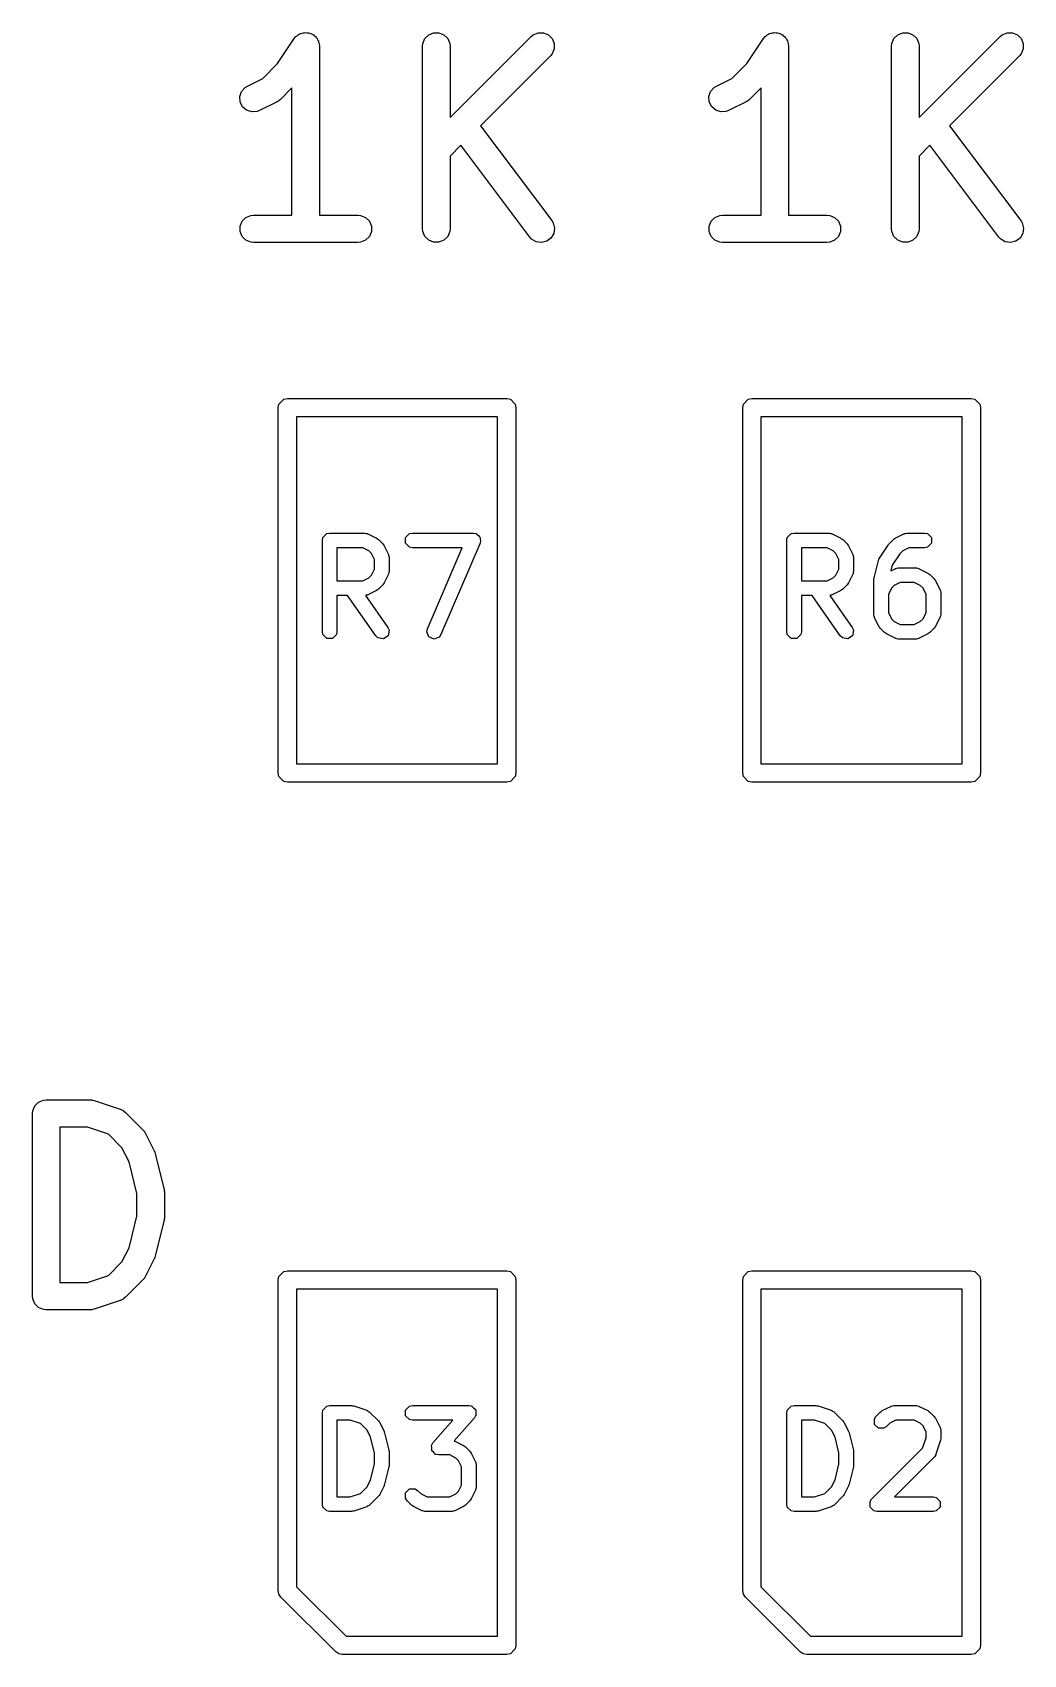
# Model space of a CAD drawing. Header units: inches. Extents: x 4.65 to 7.43, y -3.99 to -2.61.
# Drawn here: x 5.6215 to 5.8349, y -2.9921 to -2.6426 of the extents above; entities that cross this region are included whole.
import ezdxf

# ---------------------------------------------------------------- set-up
doc = ezdxf.new("R2010")
doc.units = ezdxf.units.IN
doc.header["$MEASUREMENT"] = 0
doc.layers.add('BLACK', color=250, linetype='CONTINUOUS')

msp = doc.modelspace()

# ---------------------------------------------------------------- linework, layer by layer
at = {"layer": 'BLACK', "linetype": 'CONTINUOUS'}
for p, q in [((5.67427, -2.64928), (5.67786, -2.6439)), ((5.67786, -2.64389), (5.67822, -2.64345)), ((5.67786, -2.6439), (5.67786, -2.64389)), ((5.67786, -2.6439), (5.67786, -2.6439)), ((5.67786, -2.6439), (5.67786, -2.6439)), ((5.67822, -2.64345), (5.67847, -2.64329)), ((5.67847, -2.64329), (5.67867, -2.64308)), ((5.67867, -2.64308), (5.67894, -2.64297)), ((5.67894, -2.64297), (5.67918, -2.64281)), ((5.67918, -2.64281), (5.67947, -2.64275)), ((5.67947, -2.64275), (5.67974, -2.64264)), ((5.67974, -2.64264), (5.68003, -2.64264)), ((5.68003, -2.64264), (5.68031, -2.64258)), ((5.68031, -2.64258), (5.6806, -2.64264)), ((5.6806, -2.64264), (5.68089, -2.64264)), ((5.68089, -2.64264), (5.68116, -2.64275)), ((5.68116, -2.64275), (5.68144, -2.64281)), ((5.68144, -2.64281), (5.68169, -2.64297)), ((5.68169, -2.64297), (5.68196, -2.64308)), ((5.68196, -2.64308), (5.68216, -2.64329)), ((5.68216, -2.64329), (5.6824, -2.64345)), ((5.6824, -2.64345), (5.68256, -2.64369)), ((5.68256, -2.64369), (5.68277, -2.6439)), ((5.68277, -2.6439), (5.68288, -2.64416)), ((5.68288, -2.64416), (5.68304, -2.6444)), ((5.68304, -2.6444), (5.6831, -2.64469)), ((5.6831, -2.64469), (5.68321, -2.64496)), ((5.68321, -2.64496), (5.68327, -2.64553)), ((5.68327, -2.64553), (5.68327, -2.64553)), ((5.68327, -2.64553), (5.68327, -2.64553)), ((5.68327, -2.64553), (5.68327, -2.64554)), ((5.68327, -2.64554), (5.68327, -2.68195)), ((5.70548, -2.64554), (5.70554, -2.64496)), ((5.70548, -2.68491), (5.70548, -2.64554)), ((5.70554, -2.64496), (5.70598, -2.6439)), ((5.70598, -2.6439), (5.7068, -2.64308)), ((5.7068, -2.64308), (5.70786, -2.64264)), ((5.70786, -2.64264), (5.70901, -2.64264)), ((5.70901, -2.64264), (5.71008, -2.64308)), ((5.71008, -2.64308), (5.71089, -2.6439)), ((5.71089, -2.6439), (5.71133, -2.64496)), ((5.71133, -2.64496), (5.71139, -2.64554)), ((5.71139, -2.6609), (5.72885, -2.64345)), ((5.71139, -2.64554), (5.71139, -2.6609)), ((5.72885, -2.64345), (5.72929, -2.64308)), ((5.72929, -2.64308), (5.73036, -2.64264)), ((5.73036, -2.64264), (5.73151, -2.64264)), ((5.73151, -2.64264), (5.73257, -2.64308)), ((5.73257, -2.64308), (5.73339, -2.6439)), ((5.73339, -2.6439), (5.73383, -2.64496)), ((5.73383, -2.64496), (5.73383, -2.64611)), ((5.77527, -2.64928), (5.77886, -2.6439)), ((5.77886, -2.64389), (5.77922, -2.64345)), ((5.77886, -2.6439), (5.77886, -2.64389)), ((5.77886, -2.6439), (5.77886, -2.6439)), ((5.77886, -2.6439), (5.77886, -2.6439)), ((5.77922, -2.64345), (5.77947, -2.64329)), ((5.77947, -2.64329), (5.77967, -2.64308)), ((5.77967, -2.64308), (5.77994, -2.64297)), ((5.77994, -2.64297), (5.78018, -2.64281)), ((5.78018, -2.64281), (5.78047, -2.64275)), ((5.78047, -2.64275), (5.78074, -2.64264)), ((5.78074, -2.64264), (5.78103, -2.64264)), ((5.78103, -2.64264), (5.78131, -2.64258)), ((5.78131, -2.64258), (5.7816, -2.64264)), ((5.7816, -2.64264), (5.78189, -2.64264)), ((5.78189, -2.64264), (5.78216, -2.64275)), ((5.78216, -2.64275), (5.78244, -2.64281)), ((5.78244, -2.64281), (5.78269, -2.64297)), ((5.78269, -2.64297), (5.78296, -2.64308)), ((5.78296, -2.64308), (5.78316, -2.64329)), ((5.78316, -2.64329), (5.7834, -2.64345)), ((5.7834, -2.64345), (5.78356, -2.64369)), ((5.78356, -2.64369), (5.78377, -2.6439)), ((5.78377, -2.6439), (5.78388, -2.64416)), ((5.78388, -2.64416), (5.78404, -2.6444)), ((5.78404, -2.6444), (5.7841, -2.64469)), ((5.7841, -2.64469), (5.78421, -2.64496)), ((5.78421, -2.64496), (5.78427, -2.64553)), ((5.78427, -2.64553), (5.78427, -2.64553)), ((5.78427, -2.64553), (5.78427, -2.64553)), ((5.78427, -2.64553), (5.78427, -2.64554)), ((5.78427, -2.64554), (5.78427, -2.68195)), ((5.80648, -2.64554), (5.80654, -2.64496)), ((5.80648, -2.68491), (5.80648, -2.64554)), ((5.80654, -2.64496), (5.80698, -2.6439)), ((5.80698, -2.6439), (5.8078, -2.64308)), ((5.8078, -2.64308), (5.80886, -2.64264)), ((5.80886, -2.64264), (5.81001, -2.64264)), ((5.81001, -2.64264), (5.81108, -2.64308)), ((5.81108, -2.64308), (5.81189, -2.6439)), ((5.81189, -2.6439), (5.81233, -2.64496)), ((5.81233, -2.64496), (5.81239, -2.64554)), ((5.81239, -2.6609), (5.82985, -2.64345)), ((5.81239, -2.64554), (5.81239, -2.6609)), ((5.82985, -2.64345), (5.83029, -2.64308)), ((5.83029, -2.64308), (5.83136, -2.64264)), ((5.83136, -2.64264), (5.83251, -2.64264)), ((5.83251, -2.64264), (5.83357, -2.64308)), ((5.83357, -2.64308), (5.83439, -2.6439)), ((5.83439, -2.6439), (5.83483, -2.64496)), ((5.83483, -2.64496), (5.83483, -2.64611)), ((5.67107, -2.65248), (5.67427, -2.64928)), ((5.73302, -2.64762), (5.71796, -2.66269)), ((5.73339, -2.64718), (5.73302, -2.64762)), ((5.73383, -2.64611), (5.73339, -2.64718)), ((5.77207, -2.65248), (5.77527, -2.64928)), ((5.83402, -2.64762), (5.81896, -2.66269)), ((5.83439, -2.64718), (5.83402, -2.64762)), ((5.83483, -2.64611), (5.83439, -2.64718)), ((5.66775, -2.65414), (5.67107, -2.65248)), ((5.76875, -2.65414), (5.77207, -2.65248)), ((5.66614, -2.65642), (5.6665, -2.65532)), ((5.66622, -2.65756), (5.66614, -2.65642)), ((5.6665, -2.65532), (5.66726, -2.65445)), ((5.66726, -2.65445), (5.66775, -2.65414)), ((5.67736, -2.65454), (5.6749, -2.657)), ((5.67736, -2.68195), (5.67736, -2.65454)), ((5.76714, -2.65642), (5.7675, -2.65532)), ((5.76722, -2.65756), (5.76714, -2.65642)), ((5.7675, -2.65532), (5.76826, -2.65445)), ((5.76826, -2.65445), (5.76875, -2.65414)), ((5.77836, -2.65454), (5.7759, -2.657)), ((5.77836, -2.68195), (5.77836, -2.65454)), ((5.66673, -2.6586), (5.66622, -2.65756)), ((5.6676, -2.65935), (5.66673, -2.6586)), ((5.6687, -2.65971), (5.6676, -2.65935)), ((5.66985, -2.65963), (5.6687, -2.65971)), ((5.67039, -2.65943), (5.66985, -2.65963)), ((5.67414, -2.65755), (5.67039, -2.65943)), ((5.67438, -2.65739), (5.67414, -2.65755)), ((5.67446, -2.65737), (5.67438, -2.65739)), ((5.67454, -2.6573), (5.67446, -2.65737)), ((5.67463, -2.65724), (5.67454, -2.6573)), ((5.67468, -2.65718), (5.67463, -2.65724)), ((5.6749, -2.657), (5.67468, -2.65718)), ((5.76773, -2.6586), (5.76722, -2.65756)), ((5.7686, -2.65935), (5.76773, -2.6586)), ((5.7697, -2.65971), (5.7686, -2.65935)), ((5.77085, -2.65963), (5.7697, -2.65971)), ((5.77139, -2.65943), (5.77085, -2.65963)), ((5.77514, -2.65755), (5.77139, -2.65943)), ((5.77538, -2.65739), (5.77514, -2.65755)), ((5.77546, -2.65737), (5.77538, -2.65739)), ((5.77554, -2.6573), (5.77546, -2.65737)), ((5.77563, -2.65724), (5.77554, -2.6573)), ((5.77568, -2.65718), (5.77563, -2.65724)), ((5.7759, -2.657), (5.77568, -2.65718)), ((5.71796, -2.66269), (5.7333, -2.68313)), ((5.81896, -2.66269), (5.8343, -2.68313)), ((5.71374, -2.6669), (5.71139, -2.66926)), ((5.72857, -2.68668), (5.71374, -2.6669)), ((5.81474, -2.6669), (5.81239, -2.66926)), ((5.82957, -2.68668), (5.81474, -2.6669)), ((5.71139, -2.66926), (5.71139, -2.68491)), ((5.81239, -2.66926), (5.81239, -2.68491)), ((5.66617, -2.68433), (5.66661, -2.68327)), ((5.66617, -2.68548), (5.66617, -2.68433)), ((5.66661, -2.68327), (5.66743, -2.68245)), ((5.66743, -2.68245), (5.66849, -2.68201)), ((5.66849, -2.68201), (5.66907, -2.68195)), ((5.66907, -2.68195), (5.67736, -2.68195)), ((5.68327, -2.68195), (5.69156, -2.68195)), ((5.69156, -2.68195), (5.69214, -2.68201)), ((5.69214, -2.68201), (5.6932, -2.68245)), ((5.6932, -2.68245), (5.69402, -2.68327)), ((5.69402, -2.68327), (5.69446, -2.68433)), ((5.69446, -2.68433), (5.69446, -2.68548)), ((5.7333, -2.68313), (5.7336, -2.68363)), ((5.7336, -2.68363), (5.73388, -2.68475)), ((5.76717, -2.68433), (5.76761, -2.68327)), ((5.76717, -2.68548), (5.76717, -2.68433)), ((5.76761, -2.68327), (5.76843, -2.68245)), ((5.76843, -2.68245), (5.76949, -2.68201)), ((5.76949, -2.68201), (5.77007, -2.68195)), ((5.77007, -2.68195), (5.77836, -2.68195)), ((5.78427, -2.68195), (5.79256, -2.68195)), ((5.79256, -2.68195), (5.79314, -2.68201)), ((5.79314, -2.68201), (5.7942, -2.68245)), ((5.7942, -2.68245), (5.79502, -2.68327)), ((5.79502, -2.68327), (5.79546, -2.68433)), ((5.79546, -2.68433), (5.79546, -2.68548)), ((5.8343, -2.68313), (5.8346, -2.68363)), ((5.8346, -2.68363), (5.83488, -2.68475)), ((5.66661, -2.68655), (5.66617, -2.68548)), ((5.66743, -2.68736), (5.66661, -2.68655)), ((5.66849, -2.6878), (5.66743, -2.68736)), ((5.66907, -2.68786), (5.66849, -2.6878)), ((5.69156, -2.68786), (5.66907, -2.68786)), ((5.69214, -2.6878), (5.69156, -2.68786)), ((5.6932, -2.68736), (5.69214, -2.6878)), ((5.69402, -2.68655), (5.6932, -2.68736)), ((5.69446, -2.68548), (5.69402, -2.68655)), ((5.70554, -2.68548), (5.70548, -2.68491)), ((5.70598, -2.68655), (5.70554, -2.68548)), ((5.7068, -2.68736), (5.70598, -2.68655)), ((5.70786, -2.6878), (5.7068, -2.68736)), ((5.70901, -2.6878), (5.70786, -2.6878)), ((5.71008, -2.68736), (5.70901, -2.6878)), ((5.71089, -2.68655), (5.71008, -2.68736)), ((5.71133, -2.68548), (5.71089, -2.68655)), ((5.71139, -2.68491), (5.71133, -2.68548)), ((5.72896, -2.6871), (5.72857, -2.68668)), ((5.72995, -2.68769), (5.72896, -2.6871)), ((5.73109, -2.68785), (5.72995, -2.68769)), ((5.73221, -2.68757), (5.73109, -2.68785)), ((5.73313, -2.68688), (5.73221, -2.68757)), ((5.73372, -2.68589), (5.73313, -2.68688)), ((5.73388, -2.68475), (5.73372, -2.68589)), ((5.76761, -2.68655), (5.76717, -2.68548)), ((5.76843, -2.68736), (5.76761, -2.68655)), ((5.76949, -2.6878), (5.76843, -2.68736)), ((5.77007, -2.68786), (5.76949, -2.6878)), ((5.79256, -2.68786), (5.77007, -2.68786)), ((5.79314, -2.6878), (5.79256, -2.68786)), ((5.7942, -2.68736), (5.79314, -2.6878)), ((5.79502, -2.68655), (5.7942, -2.68736)), ((5.79546, -2.68548), (5.79502, -2.68655)), ((5.80654, -2.68548), (5.80648, -2.68491)), ((5.80698, -2.68655), (5.80654, -2.68548)), ((5.8078, -2.68736), (5.80698, -2.68655)), ((5.80886, -2.6878), (5.8078, -2.68736)), ((5.81001, -2.6878), (5.80886, -2.6878)), ((5.81108, -2.68736), (5.81001, -2.6878)), ((5.81189, -2.68655), (5.81108, -2.68736)), ((5.81233, -2.68548), (5.81189, -2.68655)), ((5.81239, -2.68491), (5.81233, -2.68548)), ((5.82996, -2.6871), (5.82957, -2.68668)), ((5.83095, -2.68769), (5.82996, -2.6871)), ((5.83209, -2.68785), (5.83095, -2.68769)), ((5.83321, -2.68757), (5.83209, -2.68785)), ((5.83413, -2.68688), (5.83321, -2.68757)), ((5.83472, -2.68589), (5.83413, -2.68688)), ((5.83488, -2.68475), (5.83472, -2.68589)), ((5.67441, -2.72342), (5.67456, -2.72266)), ((5.67456, -2.72266), (5.67562, -2.7216)), ((5.67562, -2.7216), (5.67638, -2.72145)), ((5.67638, -2.72145), (5.72362, -2.72145)), ((5.72362, -2.72145), (5.72438, -2.7216)), ((5.72438, -2.7216), (5.72544, -2.72266)), ((5.72544, -2.72266), (5.72559, -2.72342)), ((5.77441, -2.72342), (5.77456, -2.72266)), ((5.77456, -2.72266), (5.77562, -2.7216)), ((5.77562, -2.7216), (5.77638, -2.72145)), ((5.77638, -2.72145), (5.82362, -2.72145)), ((5.82362, -2.72145), (5.82438, -2.7216)), ((5.82438, -2.7216), (5.82544, -2.72266)), ((5.82544, -2.72266), (5.82559, -2.72342)), ((5.67441, -2.80216), (5.67441, -2.72342)), ((5.67835, -2.72539), (5.67835, -2.80019)), ((5.72165, -2.72539), (5.67835, -2.72539)), ((5.72165, -2.80019), (5.72165, -2.72539)), ((5.72559, -2.72342), (5.72559, -2.80216)), ((5.77441, -2.80216), (5.77441, -2.72342)), ((5.77835, -2.72539), (5.77835, -2.80019)), ((5.82165, -2.72539), (5.77835, -2.72539)), ((5.82165, -2.80019), (5.82165, -2.72539)), ((5.82559, -2.72342), (5.82559, -2.80216)), ((5.68402, -2.75144), (5.68487, -2.75059)), ((5.68487, -2.75059), (5.68547, -2.75047)), ((5.68547, -2.75047), (5.69297, -2.75047)), ((5.69297, -2.75047), (5.69305, -2.75049)), ((5.69305, -2.75049), (5.69308, -2.75047)), ((5.69308, -2.75047), (5.69332, -2.75054)), ((5.69332, -2.75054), (5.69357, -2.75059)), ((5.69357, -2.75059), (5.6936, -2.75062)), ((5.6936, -2.75062), (5.69367, -2.75064)), ((5.69367, -2.75064), (5.69555, -2.75157)), ((5.70183, -2.75144), (5.70268, -2.75059)), ((5.70268, -2.75059), (5.70328, -2.75047)), ((5.70328, -2.75047), (5.7164, -2.75047)), ((5.7164, -2.75047), (5.71642, -2.75047)), ((5.71642, -2.75047), (5.71642, -2.75047)), ((5.71642, -2.75047), (5.71644, -2.75048)), ((5.71644, -2.75048), (5.71701, -2.75059)), ((5.71701, -2.75059), (5.71723, -2.75082)), ((5.71723, -2.75082), (5.71753, -2.75095)), ((5.78402, -2.75144), (5.78487, -2.75059)), ((5.78487, -2.75059), (5.78547, -2.75047)), ((5.78547, -2.75047), (5.79297, -2.75047)), ((5.79297, -2.75047), (5.79305, -2.75049)), ((5.79305, -2.75049), (5.79308, -2.75047)), ((5.79308, -2.75047), (5.79332, -2.75054)), ((5.79332, -2.75054), (5.79357, -2.75059)), ((5.79357, -2.75059), (5.7936, -2.75062)), ((5.7936, -2.75062), (5.79367, -2.75064)), ((5.79367, -2.75064), (5.79555, -2.75157)), ((5.80726, -2.75157), (5.80914, -2.75064)), ((5.80914, -2.75064), (5.80921, -2.75062)), ((5.80921, -2.75062), (5.80924, -2.75059)), ((5.80924, -2.75059), (5.80949, -2.75054)), ((5.80949, -2.75054), (5.80973, -2.75047)), ((5.80973, -2.75047), (5.80977, -2.75049)), ((5.80977, -2.75049), (5.80984, -2.75047)), ((5.80984, -2.75047), (5.81359, -2.75047)), ((5.81359, -2.75047), (5.81419, -2.75059)), ((5.81419, -2.75059), (5.81505, -2.75144)), ((5.6839, -2.75205), (5.68402, -2.75144)), ((5.6839, -2.77173), (5.6839, -2.75205)), ((5.6926, -2.75362), (5.68705, -2.75362)), ((5.68705, -2.75362), (5.68705, -2.76078)), ((5.69391, -2.75428), (5.6926, -2.75362)), ((5.69449, -2.75485), (5.69391, -2.75428)), ((5.69555, -2.75157), (5.69575, -2.75173)), ((5.69575, -2.75173), (5.69596, -2.75187)), ((5.69596, -2.75187), (5.6969, -2.75281)), ((5.6969, -2.75281), (5.69704, -2.75302)), ((5.69704, -2.75302), (5.69719, -2.75322)), ((5.69719, -2.75322), (5.69813, -2.75509)), ((5.70183, -2.75265), (5.70183, -2.75144)), ((5.70268, -2.7535), (5.70183, -2.75265)), ((5.70328, -2.75362), (5.70268, -2.7535)), ((5.71402, -2.75362), (5.70328, -2.75362)), ((5.70652, -2.77111), (5.71402, -2.75362)), ((5.71785, -2.75267), (5.70942, -2.77235)), ((5.71753, -2.75095), (5.71764, -2.75123)), ((5.71764, -2.75123), (5.71786, -2.75144)), ((5.71786, -2.75265), (5.71785, -2.75265)), ((5.71785, -2.75265), (5.71785, -2.75267)), ((5.71786, -2.75144), (5.71786, -2.75176)), ((5.71786, -2.75176), (5.71798, -2.75206)), ((5.71798, -2.75206), (5.71786, -2.75263)), ((5.71786, -2.75263), (5.71786, -2.75265)), ((5.7839, -2.75205), (5.78402, -2.75144)), ((5.7839, -2.77173), (5.7839, -2.75205)), ((5.7926, -2.75362), (5.78705, -2.75362)), ((5.78705, -2.75362), (5.78705, -2.76078)), ((5.79391, -2.75428), (5.7926, -2.75362)), ((5.79449, -2.75485), (5.79391, -2.75428)), ((5.79555, -2.75157), (5.79575, -2.75173)), ((5.79575, -2.75173), (5.79596, -2.75187)), ((5.79596, -2.75187), (5.7969, -2.75281)), ((5.7969, -2.75281), (5.79704, -2.75302)), ((5.79704, -2.75302), (5.79719, -2.75322)), ((5.79719, -2.75322), (5.79813, -2.75509)), ((5.80385, -2.75586), (5.80572, -2.75305)), ((5.80572, -2.75305), (5.80583, -2.75294)), ((5.80583, -2.75294), (5.80592, -2.75281)), ((5.80592, -2.75281), (5.80685, -2.75187)), ((5.80685, -2.75187), (5.80706, -2.75173)), ((5.80706, -2.75173), (5.80726, -2.75157)), ((5.8089, -2.75428), (5.80825, -2.75492)), ((5.81021, -2.75362), (5.8089, -2.75428)), ((5.81359, -2.75362), (5.81021, -2.75362)), ((5.81419, -2.7535), (5.81359, -2.75362)), ((5.81505, -2.75265), (5.81419, -2.7535)), ((5.81505, -2.75144), (5.81505, -2.75265)), ((5.69514, -2.75617), (5.69449, -2.75485)), ((5.69514, -2.75824), (5.69514, -2.75617)), ((5.69813, -2.75509), (5.69815, -2.75517)), ((5.69815, -2.75517), (5.69817, -2.75519)), ((5.69817, -2.75519), (5.69822, -2.75544)), ((5.69822, -2.75544), (5.69829, -2.75568)), ((5.69829, -2.75568), (5.69828, -2.75572)), ((5.69828, -2.75572), (5.69829, -2.75579)), ((5.69829, -2.75579), (5.69829, -2.75861)), ((5.79514, -2.75617), (5.79449, -2.75485)), ((5.79514, -2.75824), (5.79514, -2.75617)), ((5.79813, -2.75509), (5.79815, -2.75517)), ((5.79815, -2.75517), (5.79817, -2.75519)), ((5.79817, -2.75519), (5.79822, -2.75544)), ((5.79822, -2.75544), (5.79829, -2.75568)), ((5.79829, -2.75568), (5.79828, -2.75572)), ((5.79828, -2.75572), (5.79829, -2.75579)), ((5.79829, -2.75579), (5.79829, -2.75861)), ((5.80269, -2.7601), (5.80363, -2.75635)), ((5.80363, -2.75635), (5.80374, -2.75611)), ((5.80374, -2.75611), (5.80385, -2.75586)), ((5.80662, -2.75738), (5.80631, -2.75861)), ((5.80825, -2.75492), (5.80662, -2.75738)), ((5.68705, -2.76078), (5.6926, -2.76078)), ((5.6926, -2.76078), (5.69391, -2.76012)), ((5.69391, -2.76012), (5.69449, -2.75955)), ((5.69449, -2.75955), (5.69514, -2.75824)), ((5.69704, -2.76139), (5.6969, -2.7616)), ((5.69719, -2.76119), (5.69704, -2.76139)), ((5.69813, -2.75931), (5.69719, -2.76119)), ((5.69815, -2.75924), (5.69813, -2.75931)), ((5.69817, -2.75921), (5.69815, -2.75924)), ((5.69822, -2.75896), (5.69817, -2.75921)), ((5.69829, -2.75872), (5.69822, -2.75896)), ((5.69829, -2.75861), (5.69828, -2.75868)), ((5.69828, -2.75868), (5.69829, -2.75872)), ((5.78705, -2.76078), (5.7926, -2.76078)), ((5.7926, -2.76078), (5.79391, -2.76012)), ((5.79391, -2.76012), (5.79449, -2.75955)), ((5.79449, -2.75955), (5.79514, -2.75824)), ((5.79704, -2.76139), (5.7969, -2.7616)), ((5.79719, -2.76119), (5.79704, -2.76139)), ((5.79813, -2.75931), (5.79719, -2.76119)), ((5.79815, -2.75924), (5.79813, -2.75931)), ((5.79817, -2.75921), (5.79815, -2.75924)), ((5.79822, -2.75896), (5.79817, -2.75921)), ((5.79829, -2.75872), (5.79822, -2.75896)), ((5.79829, -2.75861), (5.79828, -2.75868)), ((5.79828, -2.75868), (5.79829, -2.75872)), ((5.80264, -2.76048), (5.80268, -2.76029)), ((5.80264, -2.76798), (5.80264, -2.76048)), ((5.80268, -2.76029), (5.80269, -2.7601)), ((5.80631, -2.75861), (5.80726, -2.75814)), ((5.80834, -2.76112), (5.80703, -2.76178)), ((5.80726, -2.75814), (5.80734, -2.75811)), ((5.80734, -2.75811), (5.80737, -2.75809)), ((5.80737, -2.75809), (5.80761, -2.75804)), ((5.80761, -2.75804), (5.80786, -2.75797)), ((5.80786, -2.75797), (5.80789, -2.75798)), ((5.80789, -2.75798), (5.80797, -2.75797)), ((5.80797, -2.75797), (5.81172, -2.75797)), ((5.81135, -2.76112), (5.80834, -2.76112)), ((5.81266, -2.76178), (5.81135, -2.76112)), ((5.81172, -2.75797), (5.81179, -2.75798)), ((5.81179, -2.75798), (5.81183, -2.75797)), ((5.81183, -2.75797), (5.81207, -2.75804)), ((5.81207, -2.75804), (5.81232, -2.75809)), ((5.81232, -2.75809), (5.81235, -2.75811)), ((5.81235, -2.75811), (5.81242, -2.75814)), ((5.81242, -2.75814), (5.8143, -2.75907)), ((5.8143, -2.75907), (5.8145, -2.75923)), ((5.8145, -2.75923), (5.81471, -2.75937)), ((5.81471, -2.75937), (5.81564, -2.76031)), ((5.81564, -2.76031), (5.81578, -2.76052)), ((5.81578, -2.76052), (5.81594, -2.76071)), ((5.81594, -2.76071), (5.81688, -2.76259)), ((5.68934, -2.76393), (5.68705, -2.76393)), ((5.68705, -2.76393), (5.68705, -2.77173)), ((5.69543, -2.77263), (5.68934, -2.76393)), ((5.69332, -2.76386), (5.69316, -2.7639)), ((5.69316, -2.7639), (5.69801, -2.77083)), ((5.69357, -2.76381), (5.69332, -2.76386)), ((5.6936, -2.76379), (5.69357, -2.76381)), ((5.69367, -2.76376), (5.6936, -2.76379)), ((5.69555, -2.76283), (5.69367, -2.76376)), ((5.69575, -2.76267), (5.69555, -2.76283)), ((5.69596, -2.76253), (5.69575, -2.76267)), ((5.6969, -2.7616), (5.69596, -2.76253)), ((5.78934, -2.76393), (5.78705, -2.76393)), ((5.78705, -2.76393), (5.78705, -2.77173)), ((5.79543, -2.77263), (5.78934, -2.76393)), ((5.79332, -2.76386), (5.79316, -2.7639)), ((5.79316, -2.7639), (5.79801, -2.77083)), ((5.79357, -2.76381), (5.79332, -2.76386)), ((5.7936, -2.76379), (5.79357, -2.76381)), ((5.79367, -2.76376), (5.7936, -2.76379)), ((5.79555, -2.76283), (5.79367, -2.76376)), ((5.79575, -2.76267), (5.79555, -2.76283)), ((5.79596, -2.76253), (5.79575, -2.76267)), ((5.7969, -2.7616), (5.79596, -2.76253)), ((5.80645, -2.76235), (5.80579, -2.76367)), ((5.80579, -2.76367), (5.80579, -2.76761)), ((5.80703, -2.76178), (5.80645, -2.76235)), ((5.81324, -2.76235), (5.81266, -2.76178)), ((5.81389, -2.76367), (5.81324, -2.76235)), ((5.81389, -2.76761), (5.81389, -2.76367)), ((5.81688, -2.76259), (5.8169, -2.76267)), ((5.8169, -2.76267), (5.81692, -2.76269)), ((5.81692, -2.76269), (5.81697, -2.76294)), ((5.81697, -2.76294), (5.81704, -2.76318)), ((5.81704, -2.76318), (5.81703, -2.76322)), ((5.81703, -2.76322), (5.81704, -2.76329)), ((5.81704, -2.76329), (5.81704, -2.76798)), ((5.80266, -2.76806), (5.80264, -2.76798)), ((5.80265, -2.76809), (5.80266, -2.76806)), ((5.80271, -2.76834), (5.80265, -2.76809)), ((5.80276, -2.76858), (5.80271, -2.76834)), ((5.80579, -2.76761), (5.80645, -2.76892)), ((5.81324, -2.76892), (5.81389, -2.76761)), ((5.81697, -2.76834), (5.81692, -2.76858)), ((5.81704, -2.76809), (5.81697, -2.76834)), ((5.81704, -2.76798), (5.81703, -2.76806)), ((5.81703, -2.76806), (5.81704, -2.76809)), ((5.68402, -2.77233), (5.6839, -2.77173)), ((5.68705, -2.77173), (5.68693, -2.77233)), ((5.69801, -2.77083), (5.69826, -2.77139)), ((5.69826, -2.77139), (5.69805, -2.77258)), ((5.70639, -2.77171), (5.70652, -2.77111)), ((5.70684, -2.77283), (5.70639, -2.77171)), ((5.78402, -2.77233), (5.7839, -2.77173)), ((5.78705, -2.77173), (5.78693, -2.77233)), ((5.79801, -2.77083), (5.79826, -2.77139)), ((5.79826, -2.77139), (5.79805, -2.77258)), ((5.80279, -2.76861), (5.80276, -2.76858)), ((5.80281, -2.76869), (5.80279, -2.76861)), ((5.80375, -2.77056), (5.80281, -2.76869)), ((5.8039, -2.77076), (5.80375, -2.77056)), ((5.80404, -2.77097), (5.8039, -2.77076)), ((5.80498, -2.77191), (5.80404, -2.77097)), ((5.80645, -2.76892), (5.80703, -2.7695)), ((5.80703, -2.7695), (5.80834, -2.77016)), ((5.80834, -2.77016), (5.81135, -2.77016)), ((5.81135, -2.77016), (5.81266, -2.7695)), ((5.81266, -2.7695), (5.81324, -2.76892)), ((5.81564, -2.77097), (5.81471, -2.77191)), ((5.81578, -2.77076), (5.81564, -2.77097)), ((5.81594, -2.77056), (5.81578, -2.77076)), ((5.81688, -2.76869), (5.81594, -2.77056)), ((5.8169, -2.76861), (5.81688, -2.76869)), ((5.81692, -2.76858), (5.8169, -2.76861)), ((5.68487, -2.77319), (5.68402, -2.77233)), ((5.68607, -2.77319), (5.68487, -2.77319)), ((5.68693, -2.77233), (5.68607, -2.77319)), ((5.69587, -2.77306), (5.69543, -2.77263)), ((5.69706, -2.77327), (5.69587, -2.77306)), ((5.69805, -2.77258), (5.69706, -2.77327)), ((5.70795, -2.7733), (5.70684, -2.77283)), ((5.70907, -2.77286), (5.70795, -2.7733)), ((5.70942, -2.77235), (5.70907, -2.77286)), ((5.78487, -2.77319), (5.78402, -2.77233)), ((5.78607, -2.77319), (5.78487, -2.77319)), ((5.78693, -2.77233), (5.78607, -2.77319)), ((5.79587, -2.77306), (5.79543, -2.77263)), ((5.79706, -2.77327), (5.79587, -2.77306)), ((5.79805, -2.77258), (5.79706, -2.77327)), ((5.80519, -2.77205), (5.80498, -2.77191)), ((5.80539, -2.7722), (5.80519, -2.77205)), ((5.80726, -2.77314), (5.80539, -2.7722)), ((5.80734, -2.77316), (5.80726, -2.77314)), ((5.80737, -2.77319), (5.80734, -2.77316)), ((5.80761, -2.77323), (5.80737, -2.77319)), ((5.80786, -2.7733), (5.80761, -2.77323)), ((5.80789, -2.77329), (5.80786, -2.7733)), ((5.80797, -2.77331), (5.80789, -2.77329)), ((5.81172, -2.77331), (5.80797, -2.77331)), ((5.81179, -2.77329), (5.81172, -2.77331)), ((5.81183, -2.7733), (5.81179, -2.77329)), ((5.81207, -2.77323), (5.81183, -2.7733)), ((5.81232, -2.77319), (5.81207, -2.77323)), ((5.81235, -2.77316), (5.81232, -2.77319)), ((5.81242, -2.77314), (5.81235, -2.77316)), ((5.8143, -2.7722), (5.81242, -2.77314)), ((5.8145, -2.77205), (5.8143, -2.7722)), ((5.81471, -2.77191), (5.8145, -2.77205)), ((5.67456, -2.80291), (5.67441, -2.80216)), ((5.67562, -2.80398), (5.67456, -2.80291)), ((5.67835, -2.80019), (5.72165, -2.80019)), ((5.72544, -2.80291), (5.72438, -2.80398)), ((5.72559, -2.80216), (5.72544, -2.80291)), ((5.77456, -2.80291), (5.77441, -2.80216)), ((5.77562, -2.80398), (5.77456, -2.80291)), ((5.77835, -2.80019), (5.82165, -2.80019)), ((5.82544, -2.80291), (5.82438, -2.80398)), ((5.82559, -2.80216), (5.82544, -2.80291)), ((5.67638, -2.80413), (5.67562, -2.80398)), ((5.72362, -2.80413), (5.67638, -2.80413)), ((5.72438, -2.80398), (5.72362, -2.80413)), ((5.77638, -2.80413), (5.77562, -2.80398)), ((5.82362, -2.80413), (5.77638, -2.80413)), ((5.82438, -2.80398), (5.82362, -2.80413)), ((5.62198, -2.8739), (5.62279, -2.87308)), ((5.62279, -2.87308), (5.62386, -2.87264)), ((5.62386, -2.87264), (5.62443, -2.87258)), ((5.62443, -2.87258), (5.63381, -2.87258)), ((5.63381, -2.87258), (5.6341, -2.87261)), ((5.6341, -2.87261), (5.63418, -2.87261)), ((5.63418, -2.87261), (5.63428, -2.87263)), ((5.63428, -2.87263), (5.63438, -2.87264)), ((5.63438, -2.87264), (5.63446, -2.87267)), ((5.63446, -2.87267), (5.63474, -2.87273)), ((5.63474, -2.87273), (5.64037, -2.87461)), ((5.62148, -2.87554), (5.62154, -2.87496)), ((5.62148, -2.91491), (5.62148, -2.87554)), ((5.62154, -2.87496), (5.62198, -2.8739)), ((5.64037, -2.87461), (5.64089, -2.87485)), ((5.64089, -2.87485), (5.64098, -2.87492)), ((5.64098, -2.87492), (5.64107, -2.87496)), ((5.64107, -2.87496), (5.64152, -2.87532)), ((5.64152, -2.87532), (5.64527, -2.87907)), ((5.63333, -2.87849), (5.62739, -2.87849)), ((5.62739, -2.87849), (5.62739, -2.91195)), ((5.63784, -2.87999), (5.63333, -2.87849)), ((5.64076, -2.88291), (5.63784, -2.87999)), ((5.64527, -2.87907), (5.64546, -2.8793)), ((5.64546, -2.8793), (5.64551, -2.87935)), ((5.64551, -2.87935), (5.64557, -2.87944)), ((5.64557, -2.87944), (5.64564, -2.87952)), ((5.64564, -2.87952), (5.64567, -2.87959)), ((5.64567, -2.87959), (5.64582, -2.87984)), ((5.64582, -2.87984), (5.6477, -2.88359)), ((5.64227, -2.88594), (5.64076, -2.88291)), ((5.6477, -2.88359), (5.64771, -2.88363)), ((5.64771, -2.88363), (5.64773, -2.88365)), ((5.64773, -2.88365), (5.64781, -2.88389)), ((5.64398, -2.89277), (5.64227, -2.88594)), ((5.64781, -2.88389), (5.6479, -2.88413)), ((5.6479, -2.88413), (5.64791, -2.88415)), ((5.64791, -2.88415), (5.64792, -2.88419)), ((5.64792, -2.88419), (5.6498, -2.89169)), ((5.64398, -2.89767), (5.64398, -2.89277)), ((5.6498, -2.89169), (5.64981, -2.89179)), ((5.64981, -2.89179), (5.64983, -2.89183)), ((5.64983, -2.89183), (5.64985, -2.89205)), ((5.64985, -2.89205), (5.64988, -2.89227)), ((5.64988, -2.89227), (5.64987, -2.89231)), ((5.64987, -2.89231), (5.64988, -2.89241)), ((5.64988, -2.89241), (5.64988, -2.89803)), ((5.64227, -2.9045), (5.64398, -2.89767)), ((5.6498, -2.89875), (5.64792, -2.90625)), ((5.64981, -2.89865), (5.6498, -2.89875)), ((5.64983, -2.89861), (5.64981, -2.89865)), ((5.64985, -2.89839), (5.64983, -2.89861)), ((5.64988, -2.89818), (5.64985, -2.89839)), ((5.64988, -2.89803), (5.64987, -2.89813)), ((5.64987, -2.89813), (5.64988, -2.89818)), ((5.64076, -2.90753), (5.64227, -2.9045)), ((5.63784, -2.91045), (5.64076, -2.90753)), ((5.6477, -2.90685), (5.64582, -2.9106)), ((5.64771, -2.90681), (5.6477, -2.90685)), ((5.64773, -2.90679), (5.64771, -2.90681)), ((5.64781, -2.90655), (5.64773, -2.90679)), ((5.6479, -2.90631), (5.64781, -2.90655)), ((5.64791, -2.90629), (5.6479, -2.90631)), ((5.64792, -2.90625), (5.64791, -2.90629)), ((5.63333, -2.91195), (5.63784, -2.91045)), ((5.64527, -2.91137), (5.64152, -2.91512)), ((5.64546, -2.91114), (5.64527, -2.91137)), ((5.64551, -2.91109), (5.64546, -2.91114)), ((5.64557, -2.911), (5.64551, -2.91109)), ((5.64564, -2.91092), (5.64557, -2.911)), ((5.64567, -2.91085), (5.64564, -2.91092)), ((5.64582, -2.9106), (5.64567, -2.91085)), ((5.67441, -2.91142), (5.67456, -2.91066)), ((5.67441, -2.97835), (5.67441, -2.91142)), ((5.67456, -2.91066), (5.67562, -2.9096)), ((5.67562, -2.9096), (5.67638, -2.90945)), ((5.67638, -2.90945), (5.72362, -2.90945)), ((5.72362, -2.90945), (5.72438, -2.9096)), ((5.72438, -2.9096), (5.72544, -2.91066)), ((5.72544, -2.91066), (5.72559, -2.91142)), ((5.72559, -2.91142), (5.72559, -2.99016)), ((5.77441, -2.91142), (5.77456, -2.91066)), ((5.77441, -2.97835), (5.77441, -2.91142)), ((5.77456, -2.91066), (5.77562, -2.9096)), ((5.77562, -2.9096), (5.77638, -2.90945)), ((5.77638, -2.90945), (5.82362, -2.90945)), ((5.82362, -2.90945), (5.82438, -2.9096)), ((5.82438, -2.9096), (5.82544, -2.91066)), ((5.82544, -2.91066), (5.82559, -2.91142)), ((5.82559, -2.91142), (5.82559, -2.99016)), ((5.62154, -2.91548), (5.62148, -2.91491)), ((5.62739, -2.91195), (5.63333, -2.91195)), ((5.64152, -2.91512), (5.64107, -2.91549)), ((5.67835, -2.91339), (5.67835, -2.97753)), ((5.72165, -2.91339), (5.67835, -2.91339)), ((5.72165, -2.98819), (5.72165, -2.91339)), ((5.77835, -2.91339), (5.77835, -2.97753)), ((5.82165, -2.91339), (5.77835, -2.91339)), ((5.82165, -2.98819), (5.82165, -2.91339)), ((5.62198, -2.91655), (5.62154, -2.91548)), ((5.62279, -2.91736), (5.62198, -2.91655)), ((5.62386, -2.9178), (5.62279, -2.91736)), ((5.62443, -2.91786), (5.62386, -2.9178)), ((5.63381, -2.91786), (5.62443, -2.91786)), ((5.6341, -2.91783), (5.63381, -2.91786)), ((5.63418, -2.91784), (5.6341, -2.91783)), ((5.63428, -2.91781), (5.63418, -2.91784)), ((5.63438, -2.9178), (5.63428, -2.91781)), ((5.63446, -2.91777), (5.63438, -2.9178)), ((5.63474, -2.91771), (5.63446, -2.91777)), ((5.64037, -2.91583), (5.63474, -2.91771)), ((5.64089, -2.9156), (5.64037, -2.91583)), ((5.64098, -2.91553), (5.64089, -2.9156)), ((5.64107, -2.91549), (5.64098, -2.91553)), ((5.6839, -2.94005), (5.68402, -2.93944)), ((5.68402, -2.93944), (5.68487, -2.93859)), ((5.68487, -2.93859), (5.68547, -2.93847)), ((5.68547, -2.93847), (5.69016, -2.93847)), ((5.69016, -2.93847), (5.69041, -2.93852)), ((5.69041, -2.93852), (5.69066, -2.93855)), ((5.69066, -2.93855), (5.69347, -2.93949)), ((5.69347, -2.93949), (5.69354, -2.93953)), ((5.69354, -2.93953), (5.69357, -2.93953)), ((5.69357, -2.93953), (5.69378, -2.93967)), ((5.70183, -2.93944), (5.70268, -2.93859)), ((5.70183, -2.94065), (5.70183, -2.93944)), ((5.70268, -2.93859), (5.70328, -2.93847)), ((5.70328, -2.93847), (5.71547, -2.93847)), ((5.71547, -2.93847), (5.71591, -2.93856)), ((5.71591, -2.93856), (5.71597, -2.93855)), ((5.71597, -2.93855), (5.716, -2.93858)), ((5.716, -2.93858), (5.71607, -2.93859)), ((5.71607, -2.93859), (5.71646, -2.93898)), ((5.71646, -2.93898), (5.71688, -2.93935)), ((5.71688, -2.93935), (5.71688, -2.9394)), ((5.71688, -2.9394), (5.71692, -2.93944)), ((5.71692, -2.93944), (5.71692, -2.94)), ((5.7839, -2.94005), (5.78402, -2.93944)), ((5.78402, -2.93944), (5.78487, -2.93859)), ((5.78487, -2.93859), (5.78547, -2.93847)), ((5.78547, -2.93847), (5.79016, -2.93847)), ((5.79016, -2.93847), (5.79041, -2.93852)), ((5.79041, -2.93852), (5.79066, -2.93855)), ((5.79066, -2.93855), (5.79347, -2.93949)), ((5.79347, -2.93949), (5.79354, -2.93953)), ((5.79354, -2.93953), (5.79357, -2.93953)), ((5.79357, -2.93953), (5.79378, -2.93967)), ((5.80425, -2.93973), (5.80445, -2.93957)), ((5.80445, -2.93957), (5.80633, -2.93864)), ((5.80633, -2.93864), (5.8064, -2.93862)), ((5.8064, -2.93862), (5.80643, -2.93859)), ((5.80643, -2.93859), (5.80668, -2.93854)), ((5.80668, -2.93854), (5.80692, -2.93847)), ((5.80692, -2.93847), (5.80695, -2.93849)), ((5.80695, -2.93849), (5.80703, -2.93847)), ((5.80703, -2.93847), (5.81172, -2.93847)), ((5.81172, -2.93847), (5.81179, -2.93849)), ((5.81179, -2.93849), (5.81183, -2.93847)), ((5.81183, -2.93847), (5.81207, -2.93854)), ((5.81207, -2.93854), (5.81232, -2.93859)), ((5.81232, -2.93859), (5.81235, -2.93862)), ((5.81235, -2.93862), (5.81242, -2.93864)), ((5.81242, -2.93864), (5.8143, -2.93957)), ((5.8143, -2.93957), (5.8145, -2.93973)), ((5.6839, -2.95973), (5.6839, -2.94005)), ((5.6899, -2.94162), (5.68705, -2.94162)), ((5.68705, -2.94162), (5.68705, -2.95816)), ((5.69212, -2.94236), (5.6899, -2.94162)), ((5.69355, -2.94379), (5.69212, -2.94236)), ((5.69378, -2.93967), (5.694, -2.93979)), ((5.694, -2.93979), (5.69402, -2.93983)), ((5.69402, -2.93983), (5.69408, -2.93987)), ((5.69408, -2.93987), (5.69596, -2.94174)), ((5.69596, -2.94174), (5.6961, -2.94195)), ((5.6961, -2.94195), (5.69625, -2.94215)), ((5.69625, -2.94215), (5.69719, -2.94403)), ((5.70268, -2.9415), (5.70183, -2.94065)), ((5.70328, -2.94162), (5.70268, -2.9415)), ((5.712, -2.94162), (5.70328, -2.94162)), ((5.70772, -2.94651), (5.712, -2.94162)), ((5.71665, -2.94108), (5.71228, -2.94608)), ((5.71688, -2.94069), (5.71665, -2.94108)), ((5.71692, -2.94065), (5.71688, -2.94069)), ((5.71692, -2.94), (5.71696, -2.94055)), ((5.71696, -2.94055), (5.71692, -2.94061)), ((5.71692, -2.94061), (5.71692, -2.94065)), ((5.7839, -2.95973), (5.7839, -2.94005)), ((5.7899, -2.94162), (5.78705, -2.94162)), ((5.78705, -2.94162), (5.78705, -2.95816)), ((5.79212, -2.94236), (5.7899, -2.94162)), ((5.79355, -2.94379), (5.79212, -2.94236)), ((5.79378, -2.93967), (5.794, -2.93979)), ((5.794, -2.93979), (5.79402, -2.93983)), ((5.79402, -2.93983), (5.79408, -2.93987)), ((5.79408, -2.93987), (5.79596, -2.94174)), ((5.79596, -2.94174), (5.7961, -2.94195)), ((5.7961, -2.94195), (5.79625, -2.94215)), ((5.79625, -2.94215), (5.79719, -2.94403)), ((5.80276, -2.94132), (5.8031, -2.94081)), ((5.80276, -2.94252), (5.80276, -2.94132)), ((5.80362, -2.94337), (5.80276, -2.94252)), ((5.8031, -2.94081), (5.80404, -2.93987)), ((5.80404, -2.93987), (5.80425, -2.93973)), ((5.80533, -2.94303), (5.80482, -2.94337)), ((5.80609, -2.94228), (5.80533, -2.94303)), ((5.8074, -2.94162), (5.80609, -2.94228)), ((5.81135, -2.94162), (5.8074, -2.94162)), ((5.81266, -2.94228), (5.81135, -2.94162)), ((5.81324, -2.94285), (5.81266, -2.94228)), ((5.81389, -2.94417), (5.81324, -2.94285)), ((5.8145, -2.93973), (5.81471, -2.93987)), ((5.81471, -2.93987), (5.81564, -2.94081)), ((5.81564, -2.94081), (5.81578, -2.94102)), ((5.81578, -2.94102), (5.81594, -2.94122)), ((5.81594, -2.94122), (5.81688, -2.94309)), ((5.81688, -2.94309), (5.8169, -2.94317)), ((5.6943, -2.94528), (5.69355, -2.94379)), ((5.69514, -2.94868), (5.6943, -2.94528)), ((5.69719, -2.94403), (5.69724, -2.94419)), ((5.69724, -2.94419), (5.69731, -2.94435)), ((5.69731, -2.94435), (5.69825, -2.9481)), ((5.7075, -2.9469), (5.70772, -2.94651)), ((5.71228, -2.94608), (5.71232, -2.94609)), ((5.71232, -2.94609), (5.71235, -2.94611)), ((5.71235, -2.94611), (5.71242, -2.94614)), ((5.71242, -2.94614), (5.7143, -2.94707)), ((5.7943, -2.94528), (5.79355, -2.94379)), ((5.79514, -2.94868), (5.7943, -2.94528)), ((5.79719, -2.94403), (5.79724, -2.94419)), ((5.79724, -2.94419), (5.79731, -2.94435)), ((5.79731, -2.94435), (5.79825, -2.9481)), ((5.80482, -2.94337), (5.80362, -2.94337)), ((5.81315, -2.94763), (5.81389, -2.94541)), ((5.81389, -2.94541), (5.81389, -2.94417)), ((5.81696, -2.94617), (5.81602, -2.94898)), ((5.8169, -2.94317), (5.81692, -2.94319)), ((5.81692, -2.94319), (5.81697, -2.94344)), ((5.81699, -2.94592), (5.81696, -2.94617)), ((5.81697, -2.94344), (5.81704, -2.94368)), ((5.81704, -2.94567), (5.81699, -2.94592)), ((5.81704, -2.94368), (5.81703, -2.94372)), ((5.81703, -2.94372), (5.81704, -2.94379)), ((5.81704, -2.94379), (5.81704, -2.94567)), ((5.69514, -2.9511), (5.69514, -2.94868)), ((5.69825, -2.9481), (5.69826, -2.94829)), ((5.69826, -2.94829), (5.69829, -2.94848)), ((5.69829, -2.94848), (5.69829, -2.95129)), ((5.70741, -2.94704), (5.70745, -2.94698)), ((5.70745, -2.94759), (5.70741, -2.94704)), ((5.70745, -2.94694), (5.7075, -2.9469)), ((5.70745, -2.94698), (5.70745, -2.94694)), ((5.70745, -2.94815), (5.70745, -2.94759)), ((5.70749, -2.94819), (5.70745, -2.94815)), ((5.70749, -2.94824), (5.70749, -2.94819)), ((5.70791, -2.94861), (5.70749, -2.94824)), ((5.7083, -2.949), (5.70791, -2.94861)), ((5.70837, -2.94901), (5.7083, -2.949)), ((5.7084, -2.94904), (5.70837, -2.94901)), ((5.70847, -2.94903), (5.7084, -2.94904)), ((5.70891, -2.94912), (5.70847, -2.94903)), ((5.71135, -2.94912), (5.70891, -2.94912)), ((5.71266, -2.94978), (5.71135, -2.94912)), ((5.71324, -2.95035), (5.71266, -2.94978)), ((5.7143, -2.94707), (5.7145, -2.94723)), ((5.7145, -2.94723), (5.71471, -2.94737)), ((5.71471, -2.94737), (5.71564, -2.94831)), ((5.71564, -2.94831), (5.71578, -2.94852)), ((5.71578, -2.94852), (5.71594, -2.94871)), ((5.71594, -2.94871), (5.71688, -2.95059)), ((5.79514, -2.9511), (5.79514, -2.94868)), ((5.79825, -2.9481), (5.79826, -2.94829)), ((5.79826, -2.94829), (5.79829, -2.94848)), ((5.79829, -2.94848), (5.79829, -2.95129)), ((5.80217, -2.95862), (5.81315, -2.94763)), ((5.81564, -2.9496), (5.80708, -2.95816)), ((5.81569, -2.94953), (5.81564, -2.9496)), ((5.81572, -2.94951), (5.81569, -2.94953)), ((5.81584, -2.94929), (5.81572, -2.94951)), ((5.81598, -2.94908), (5.81584, -2.94929)), ((5.81602, -2.94898), (5.81598, -2.94905)), ((5.81598, -2.94905), (5.81598, -2.94908)), ((5.6943, -2.95449), (5.69514, -2.9511)), ((5.69825, -2.95168), (5.69731, -2.95543)), ((5.69826, -2.95148), (5.69825, -2.95168)), ((5.69829, -2.95129), (5.69826, -2.95148)), ((5.71389, -2.95167), (5.71324, -2.95035)), ((5.71389, -2.95561), (5.71389, -2.95167)), ((5.71688, -2.95059), (5.7169, -2.95067)), ((5.7169, -2.95067), (5.71692, -2.95069)), ((5.71692, -2.95069), (5.71697, -2.95094)), ((5.71697, -2.95094), (5.71704, -2.95118)), ((5.71704, -2.95118), (5.71703, -2.95122)), ((5.71703, -2.95122), (5.71704, -2.95129)), ((5.71704, -2.95129), (5.71704, -2.95598)), ((5.7943, -2.95449), (5.79514, -2.9511)), ((5.79825, -2.95168), (5.79731, -2.95543)), ((5.79826, -2.95148), (5.79825, -2.95168)), ((5.79829, -2.95129), (5.79826, -2.95148)), ((5.69212, -2.95742), (5.69355, -2.95599)), ((5.69355, -2.95599), (5.6943, -2.95449)), ((5.69719, -2.95575), (5.69625, -2.95762)), ((5.69724, -2.95558), (5.69719, -2.95575)), ((5.69731, -2.95543), (5.69724, -2.95558)), ((5.70183, -2.95725), (5.70268, -2.9564)), ((5.70268, -2.9564), (5.70388, -2.9564)), ((5.70388, -2.9564), (5.70439, -2.95674)), ((5.70439, -2.95674), (5.70515, -2.9575)), ((5.71266, -2.9575), (5.71324, -2.95692)), ((5.71324, -2.95692), (5.71389, -2.95561)), ((5.71688, -2.95669), (5.71594, -2.95856)), ((5.7169, -2.95661), (5.71688, -2.95669)), ((5.71692, -2.95658), (5.7169, -2.95661)), ((5.71697, -2.95634), (5.71692, -2.95658)), ((5.71704, -2.95609), (5.71697, -2.95634)), ((5.71704, -2.95598), (5.71703, -2.95606)), ((5.71703, -2.95606), (5.71704, -2.95609)), ((5.79212, -2.95742), (5.79355, -2.95599)), ((5.79355, -2.95599), (5.7943, -2.95449)), ((5.79719, -2.95575), (5.79625, -2.95762)), ((5.79724, -2.95558), (5.79719, -2.95575)), ((5.79731, -2.95543), (5.79724, -2.95558)), ((5.68402, -2.96033), (5.6839, -2.95973)), ((5.68487, -2.96119), (5.68402, -2.96033)), ((5.68705, -2.95816), (5.6899, -2.95816)), ((5.6899, -2.95816), (5.69212, -2.95742)), ((5.69347, -2.96029), (5.69066, -2.96122)), ((5.69354, -2.96025), (5.69347, -2.96029)), ((5.69357, -2.96025), (5.69354, -2.96025)), ((5.69378, -2.96011), (5.69357, -2.96025)), ((5.694, -2.95998), (5.69378, -2.96011)), ((5.69402, -2.95995), (5.694, -2.95998)), ((5.69408, -2.95991), (5.69402, -2.95995)), ((5.69596, -2.95803), (5.69408, -2.95991)), ((5.6961, -2.95782), (5.69596, -2.95803)), ((5.69625, -2.95762), (5.6961, -2.95782)), ((5.70183, -2.95846), (5.70183, -2.95725)), ((5.70217, -2.95897), (5.70183, -2.95846)), ((5.7031, -2.95991), (5.70217, -2.95897)), ((5.70331, -2.96005), (5.7031, -2.95991)), ((5.70351, -2.9602), (5.70331, -2.96005)), ((5.70539, -2.96114), (5.70351, -2.9602)), ((5.70515, -2.9575), (5.70646, -2.95816)), ((5.70646, -2.95816), (5.71135, -2.95816)), ((5.71135, -2.95816), (5.71266, -2.9575)), ((5.7143, -2.9602), (5.71242, -2.96114)), ((5.7145, -2.96005), (5.7143, -2.9602)), ((5.71471, -2.95991), (5.7145, -2.96005)), ((5.71564, -2.95897), (5.71471, -2.95991)), ((5.71578, -2.95876), (5.71564, -2.95897)), ((5.71594, -2.95856), (5.71578, -2.95876)), ((5.78402, -2.96033), (5.7839, -2.95973)), ((5.78487, -2.96119), (5.78402, -2.96033)), ((5.78705, -2.95816), (5.7899, -2.95816)), ((5.7899, -2.95816), (5.79212, -2.95742)), ((5.79347, -2.96029), (5.79066, -2.96122)), ((5.79354, -2.96025), (5.79347, -2.96029)), ((5.79357, -2.96025), (5.79354, -2.96025)), ((5.79378, -2.96011), (5.79357, -2.96025)), ((5.794, -2.95998), (5.79378, -2.96011)), ((5.79402, -2.95995), (5.794, -2.95998)), ((5.79408, -2.95991), (5.79402, -2.95995)), ((5.79596, -2.95803), (5.79408, -2.95991)), ((5.7961, -2.95782), (5.79596, -2.95803)), ((5.79625, -2.95762), (5.7961, -2.95782)), ((5.80183, -2.95913), (5.80217, -2.95862)), ((5.80183, -2.96033), (5.80183, -2.95913)), ((5.80268, -2.96119), (5.80183, -2.96033)), ((5.80708, -2.95816), (5.81547, -2.95816)), ((5.81547, -2.95816), (5.81607, -2.95828)), ((5.81607, -2.95828), (5.81692, -2.95913)), ((5.81692, -2.96033), (5.81607, -2.96119)), ((5.81692, -2.95913), (5.81692, -2.96033)), ((5.68547, -2.96131), (5.68487, -2.96119)), ((5.69016, -2.96131), (5.68547, -2.96131)), ((5.69041, -2.96126), (5.69016, -2.96131)), ((5.69066, -2.96122), (5.69041, -2.96126)), ((5.70546, -2.96116), (5.70539, -2.96114)), ((5.70549, -2.96119), (5.70546, -2.96116)), ((5.70574, -2.96123), (5.70549, -2.96119)), ((5.70598, -2.9613), (5.70574, -2.96123)), ((5.70602, -2.96129), (5.70598, -2.9613)), ((5.70609, -2.96131), (5.70602, -2.96129)), ((5.71172, -2.96131), (5.70609, -2.96131)), ((5.71179, -2.96129), (5.71172, -2.96131)), ((5.71183, -2.9613), (5.71179, -2.96129)), ((5.71207, -2.96123), (5.71183, -2.9613)), ((5.71232, -2.96119), (5.71207, -2.96123)), ((5.71235, -2.96116), (5.71232, -2.96119)), ((5.71242, -2.96114), (5.71235, -2.96116)), ((5.78547, -2.96131), (5.78487, -2.96119)), ((5.79016, -2.96131), (5.78547, -2.96131)), ((5.79041, -2.96126), (5.79016, -2.96131)), ((5.79066, -2.96122), (5.79041, -2.96126)), ((5.80328, -2.96131), (5.80268, -2.96119)), ((5.81547, -2.96131), (5.80328, -2.96131)), ((5.81607, -2.96119), (5.81547, -2.96131)), ((5.67835, -2.97753), (5.689, -2.98819)), ((5.77835, -2.97753), (5.789, -2.98819)), ((5.67456, -2.9791), (5.67441, -2.97835)), ((5.67499, -2.97974), (5.67456, -2.9791)), ((5.6868, -2.99155), (5.67499, -2.97974)), ((5.77456, -2.9791), (5.77441, -2.97835)), ((5.77499, -2.97974), (5.77456, -2.9791)), ((5.7868, -2.99155), (5.77499, -2.97974)), ((5.689, -2.98819), (5.72165, -2.98819)), ((5.789, -2.98819), (5.82165, -2.98819)), ((5.68744, -2.99198), (5.6868, -2.99155)), ((5.68819, -2.99213), (5.68744, -2.99198)), ((5.72438, -2.99198), (5.72362, -2.99213)), ((5.72544, -2.99091), (5.72438, -2.99198)), ((5.72559, -2.99016), (5.72544, -2.99091)), ((5.78744, -2.99198), (5.7868, -2.99155)), ((5.78819, -2.99213), (5.78744, -2.99198)), ((5.82438, -2.99198), (5.82362, -2.99213)), ((5.82544, -2.99091), (5.82438, -2.99198)), ((5.82559, -2.99016), (5.82544, -2.99091)), ((5.72362, -2.99213), (5.68819, -2.99213)), ((5.82362, -2.99213), (5.78819, -2.99213))]:
    msp.add_line(p, q, dxfattribs=at)

doc.saveas('drawing.dxf')
